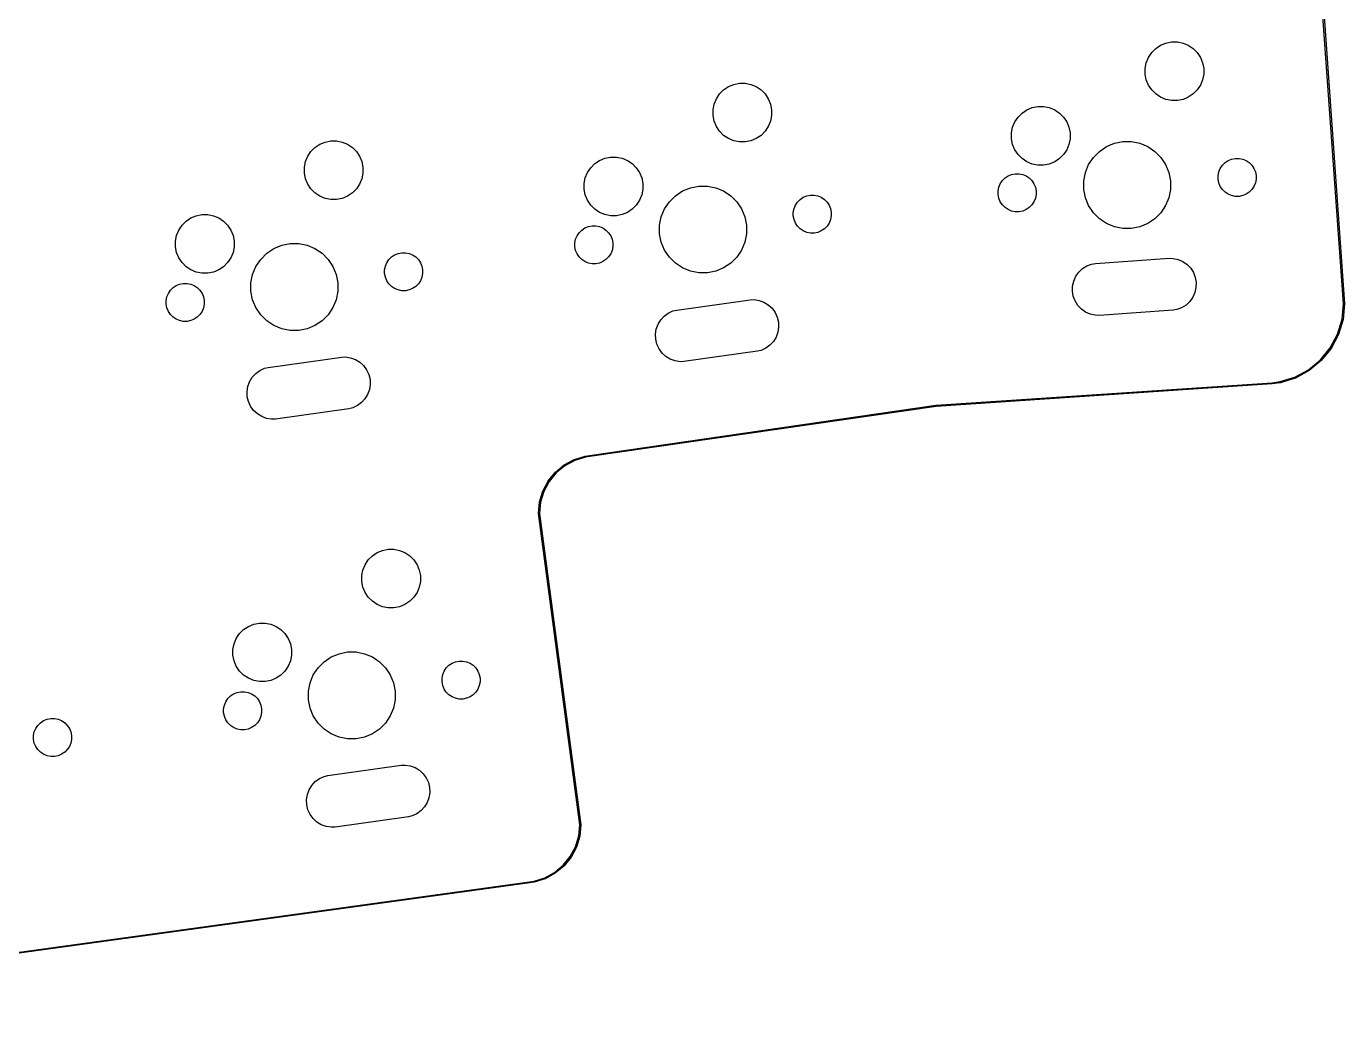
# Model space of a CAD drawing. Extents: x 21 to 275, y -121 to -34.
# Drawn here: x 214 to 274.7, y -121.3 to -74.7 of the extents above; entities that cross this region are included whole.
import ezdxf

# ---------------------------------------------------------------- set-up
doc = ezdxf.new("R2010")
doc.units = 0
doc.layers.add('BLACK', color=7, linetype='CONTINUOUS')

msp = doc.modelspace()

# ---------------------------------------------------------------- linework, layer by layer
at = {"layer": 'BLACK', "linetype": 'CONTINUOUS'}
for p, q in [((274.676, -87.5027), (271.102, -37.4823)), ((271.152, -37.4765), (274.726, -87.5024)), ((265.838, -75.9232), (266.026, -75.7352)), ((266.026, -75.7352), (266.247, -75.5874)), ((266.247, -75.5874), (266.493, -75.4857)), ((266.493, -75.4857), (266.754, -75.4338)), ((266.754, -75.4338), (267.02, -75.4338)), ((267.02, -75.4338), (267.281, -75.4857)), ((267.281, -75.4857), (267.526, -75.5874)), ((267.526, -75.5874), (267.747, -75.7352)), ((267.747, -75.7352), (267.935, -75.9232)), ((265.537, -76.6508), (265.589, -76.39)), ((265.589, -76.39), (265.691, -76.1443)), ((265.691, -76.1443), (265.838, -75.9232)), ((267.935, -75.9232), (268.083, -76.1443)), ((268.083, -76.1443), (268.185, -76.39)), ((268.185, -76.39), (268.237, -76.6508)), ((265.537, -76.9167), (265.537, -76.6508)), ((265.589, -77.1776), (265.537, -76.9167)), ((268.237, -76.9167), (268.185, -77.1776)), ((268.237, -76.6508), (268.237, -76.9167)), ((245.933, -77.8294), (246.121, -77.6413)), ((246.121, -77.6413), (246.342, -77.4936)), ((246.342, -77.4936), (246.588, -77.3918)), ((246.588, -77.3918), (246.849, -77.3399)), ((246.849, -77.3399), (247.115, -77.3399)), ((247.115, -77.3399), (247.376, -77.3918)), ((247.376, -77.3918), (247.621, -77.4936)), ((247.621, -77.4936), (247.842, -77.6413)), ((247.842, -77.6413), (248.03, -77.8294)), ((265.691, -77.4232), (265.589, -77.1776)), ((265.838, -77.6443), (265.691, -77.4232)), ((266.026, -77.8324), (265.838, -77.6443)), ((267.935, -77.6443), (267.747, -77.8324)), ((268.083, -77.4232), (267.935, -77.6443)), ((268.185, -77.1776), (268.083, -77.4232)), ((245.632, -78.557), (245.684, -78.2962)), ((245.684, -78.2962), (245.785, -78.0505)), ((245.785, -78.0505), (245.933, -77.8294)), ((248.03, -77.8294), (248.178, -78.0505)), ((248.178, -78.0505), (248.28, -78.2962)), ((248.28, -78.2962), (248.332, -78.557)), ((266.247, -77.9801), (266.026, -77.8324)), ((266.493, -78.0819), (266.247, -77.9801)), ((266.754, -78.1338), (266.493, -78.0819)), ((267.02, -78.1338), (266.754, -78.1338)), ((267.281, -78.0819), (267.02, -78.1338)), ((267.526, -77.9801), (267.281, -78.0819)), ((267.747, -77.8324), (267.526, -77.9801)), ((245.632, -78.8229), (245.632, -78.557)), ((245.684, -79.0837), (245.632, -78.8229)), ((248.332, -78.8229), (248.28, -79.0837)), ((248.332, -78.557), (248.332, -78.8229)), ((259.533, -79.1211), (259.681, -78.9)), ((259.681, -78.9), (259.869, -78.7119)), ((259.869, -78.7119), (260.09, -78.5642)), ((260.09, -78.5642), (260.336, -78.4624)), ((260.336, -78.4624), (260.597, -78.4105)), ((260.597, -78.4105), (260.862, -78.4105)), ((260.862, -78.4105), (261.123, -78.4624)), ((261.123, -78.4624), (261.369, -78.5642)), ((261.369, -78.5642), (261.59, -78.7119)), ((261.59, -78.7119), (261.778, -78.9)), ((261.778, -78.9), (261.926, -79.1211)), ((245.785, -79.3294), (245.684, -79.0837)), ((245.933, -79.5505), (245.785, -79.3294)), ((248.178, -79.3294), (248.03, -79.5505)), ((248.28, -79.0837), (248.178, -79.3294)), ((259.38, -79.6276), (259.431, -79.3668)), ((259.431, -79.3668), (259.533, -79.1211)), ((261.926, -79.1211), (262.028, -79.3668)), ((262.028, -79.3668), (262.08, -79.6276)), ((227.296, -80.2943), (227.517, -80.1466)), ((227.517, -80.1466), (227.763, -80.0448)), ((227.763, -80.0448), (228.024, -79.9929)), ((228.024, -79.9929), (228.29, -79.9929)), ((228.29, -79.9929), (228.551, -80.0448)), ((228.551, -80.0448), (228.796, -80.1466)), ((228.796, -80.1466), (229.017, -80.2943)), ((246.121, -79.7386), (245.933, -79.5505)), ((246.342, -79.8863), (246.121, -79.7386)), ((246.588, -79.9881), (246.342, -79.8863)), ((246.849, -80.0399), (246.588, -79.9881)), ((247.115, -80.0399), (246.849, -80.0399)), ((247.376, -79.9881), (247.115, -80.0399)), ((247.621, -79.8863), (247.376, -79.9881)), ((247.842, -79.7386), (247.621, -79.8863)), ((248.03, -79.5505), (247.842, -79.7386)), ((259.38, -79.8935), (259.38, -79.6276)), ((259.431, -80.1543), (259.38, -79.8935)), ((259.533, -80.4), (259.431, -80.1543)), ((262.028, -80.1543), (261.926, -80.4)), ((262.08, -79.8935), (262.028, -80.1543)), ((262.08, -79.6276), (262.08, -79.8935)), ((263.76, -80.2562), (264.124, -80.1054)), ((264.124, -80.1054), (264.51, -80.0286)), ((264.51, -80.0286), (264.904, -80.0286)), ((264.904, -80.0286), (265.291, -80.1054)), ((265.291, -80.1054), (265.655, -80.2562)), ((226.859, -80.9492), (226.96, -80.7035)), ((226.96, -80.7035), (227.108, -80.4824)), ((227.108, -80.4824), (227.296, -80.2943)), ((229.017, -80.2943), (229.205, -80.4824)), ((229.205, -80.4824), (229.353, -80.7035)), ((229.353, -80.7035), (229.455, -80.9492)), ((240.653, -80.7908), (240.914, -80.739)), ((240.914, -80.739), (241.18, -80.739)), ((241.18, -80.739), (241.441, -80.7908)), ((259.681, -80.6211), (259.533, -80.4)), ((259.869, -80.8092), (259.681, -80.6211)), ((261.778, -80.6211), (261.59, -80.8092)), ((261.926, -80.4), (261.778, -80.6211)), ((262.935, -81.0812), (263.154, -80.7537)), ((263.154, -80.7537), (263.432, -80.4751)), ((263.432, -80.4751), (263.76, -80.2562)), ((265.655, -80.2562), (265.982, -80.4751)), ((265.982, -80.4751), (266.261, -80.7537)), ((266.261, -80.7537), (266.48, -81.0812)), ((226.807, -81.21), (226.859, -80.9492)), ((226.807, -81.4759), (226.807, -81.21)), ((229.455, -80.9492), (229.507, -81.21)), ((229.507, -81.21), (229.507, -81.4759)), ((239.851, -81.4495), (239.998, -81.2284)), ((239.998, -81.2284), (240.187, -81.0404)), ((240.187, -81.0404), (240.408, -80.8926)), ((240.408, -80.8926), (240.653, -80.7908)), ((241.441, -80.7908), (241.687, -80.8926)), ((241.687, -80.8926), (241.908, -81.0404)), ((241.908, -81.0404), (242.096, -81.2284)), ((242.096, -81.2284), (242.243, -81.4495)), ((260.09, -80.9569), (259.869, -80.8092)), ((260.336, -81.0587), (260.09, -80.9569)), ((260.597, -81.1105), (260.336, -81.0587)), ((260.862, -81.1105), (260.597, -81.1105)), ((261.123, -81.0587), (260.862, -81.1105)), ((261.369, -80.9569), (261.123, -81.0587)), ((261.59, -80.8092), (261.369, -80.9569)), ((262.784, -81.4452), (262.935, -81.0812)), ((266.48, -81.0812), (266.631, -81.4452)), ((268.934, -81.419), (269, -81.2597)), ((269, -81.2597), (269.095, -81.1164)), ((269.095, -81.1164), (269.217, -80.9946)), ((269.217, -80.9946), (269.361, -80.8988)), ((269.361, -80.8988), (269.52, -80.8328)), ((269.52, -80.8328), (269.689, -80.7992)), ((269.689, -80.7992), (269.861, -80.7992)), ((269.861, -80.7992), (270.03, -80.8328)), ((270.03, -80.8328), (270.19, -80.8988)), ((270.19, -80.8988), (270.333, -80.9946)), ((270.333, -80.9946), (270.455, -81.1164)), ((270.455, -81.1164), (270.55, -81.2597)), ((270.55, -81.2597), (270.616, -81.419)), ((226.859, -81.7367), (226.807, -81.4759)), ((226.96, -81.9824), (226.859, -81.7367)), ((229.455, -81.7367), (229.353, -81.9824)), ((229.507, -81.4759), (229.455, -81.7367)), ((239.697, -81.956), (239.749, -81.6952)), ((239.697, -82.2219), (239.697, -81.956)), ((239.749, -81.6952), (239.851, -81.4495)), ((242.243, -81.4495), (242.345, -81.6952)), ((242.345, -81.6952), (242.397, -81.956)), ((242.397, -81.956), (242.397, -82.2219)), ((258.798, -82.1277), (258.864, -81.9685)), ((258.864, -81.9685), (258.96, -81.8252)), ((258.96, -81.8252), (259.082, -81.7033)), ((259.082, -81.7033), (259.225, -81.6075)), ((259.225, -81.6075), (259.385, -81.5416)), ((259.385, -81.5416), (259.554, -81.5079)), ((259.554, -81.5079), (259.726, -81.5079)), ((259.726, -81.5079), (259.895, -81.5416)), ((259.895, -81.5416), (260.054, -81.6075)), ((260.054, -81.6075), (260.198, -81.7033)), ((260.198, -81.7033), (260.319, -81.8252)), ((260.319, -81.8252), (260.415, -81.9685)), ((260.415, -81.9685), (260.481, -82.1277)), ((262.707, -81.8316), (262.784, -81.4452)), ((262.707, -82.2256), (262.707, -81.8316)), ((266.631, -81.4452), (266.707, -81.8316)), ((266.707, -81.8316), (266.707, -82.2256)), ((268.9, -81.588), (268.934, -81.419)), ((268.9, -81.7604), (268.9, -81.588)), ((268.934, -81.9294), (268.9, -81.7604)), ((269, -82.0887), (268.934, -81.9294)), ((270.616, -81.9294), (270.55, -82.0887)), ((270.616, -81.419), (270.65, -81.588)), ((270.65, -81.7604), (270.616, -81.9294)), ((270.65, -81.588), (270.65, -81.7604)), ((227.108, -82.2035), (226.96, -81.9824)), ((227.296, -82.3916), (227.108, -82.2035)), ((227.517, -82.5393), (227.296, -82.3916)), ((227.763, -82.6411), (227.517, -82.5393)), ((228.796, -82.5393), (228.551, -82.6411)), ((229.017, -82.3916), (228.796, -82.5393)), ((229.205, -82.2035), (229.017, -82.3916)), ((229.353, -81.9824), (229.205, -82.2035)), ((239.749, -82.4827), (239.697, -82.2219)), ((239.851, -82.7284), (239.749, -82.4827)), ((242.345, -82.4827), (242.243, -82.7284)), ((242.397, -82.2219), (242.345, -82.4827)), ((243.62, -82.7991), (243.899, -82.5205)), ((243.899, -82.5205), (244.226, -82.3016)), ((244.226, -82.3016), (244.59, -82.1509)), ((244.59, -82.1509), (244.977, -82.074)), ((244.977, -82.074), (245.37, -82.074)), ((245.37, -82.074), (245.757, -82.1509)), ((245.757, -82.1509), (246.121, -82.3016)), ((246.121, -82.3016), (246.448, -82.5205)), ((246.448, -82.5205), (246.727, -82.7991)), ((249.79, -82.5916), (249.949, -82.5256)), ((249.949, -82.5256), (250.118, -82.492)), ((250.118, -82.492), (250.29, -82.492)), ((250.29, -82.492), (250.459, -82.5256)), ((250.459, -82.5256), (250.619, -82.5916)), ((258.765, -82.2968), (258.798, -82.1277)), ((258.765, -82.4691), (258.765, -82.2968)), ((258.798, -82.6382), (258.765, -82.4691)), ((260.481, -82.1277), (260.515, -82.2968)), ((260.515, -82.4691), (260.481, -82.6382)), ((260.515, -82.2968), (260.515, -82.4691)), ((262.784, -82.612), (262.707, -82.2256)), ((266.707, -82.2256), (266.631, -82.612)), ((269.095, -82.232), (269, -82.0887)), ((269.217, -82.3539), (269.095, -82.232)), ((269.361, -82.4496), (269.217, -82.3539)), ((269.52, -82.5156), (269.361, -82.4496)), ((269.689, -82.5492), (269.52, -82.5156)), ((269.861, -82.5492), (269.689, -82.5492)), ((270.03, -82.5156), (269.861, -82.5492)), ((270.19, -82.4496), (270.03, -82.5156)), ((270.333, -82.3539), (270.19, -82.4496)), ((270.455, -82.232), (270.333, -82.3539)), ((270.55, -82.0887), (270.455, -82.232)), ((228.024, -82.6929), (227.763, -82.6411)), ((228.29, -82.6929), (228.024, -82.6929)), ((228.551, -82.6411), (228.29, -82.6929)), ((239.998, -82.9495), (239.851, -82.7284)), ((240.187, -83.1376), (239.998, -82.9495)), ((240.408, -83.2853), (240.187, -83.1376)), ((241.908, -83.1376), (241.687, -83.2853)), ((242.096, -82.9495), (241.908, -83.1376)), ((242.243, -82.7284), (242.096, -82.9495)), ((243.25, -83.4906), (243.401, -83.1266)), ((243.401, -83.1266), (243.62, -82.7991)), ((246.727, -82.7991), (246.946, -83.1266)), ((246.946, -83.1266), (247.097, -83.4906)), ((249.329, -83.2808), (249.363, -83.1118)), ((249.363, -83.1118), (249.429, -82.9525)), ((249.429, -82.9525), (249.524, -82.8092)), ((249.524, -82.8092), (249.646, -82.6873)), ((249.646, -82.6873), (249.79, -82.5916)), ((250.619, -82.5916), (250.762, -82.6873)), ((250.762, -82.6873), (250.884, -82.8092)), ((250.884, -82.8092), (250.979, -82.9525)), ((250.979, -82.9525), (251.045, -83.1118)), ((251.045, -83.1118), (251.079, -83.2808)), ((258.864, -82.7974), (258.798, -82.6382)), ((258.96, -82.9407), (258.864, -82.7974)), ((259.082, -83.0626), (258.96, -82.9407)), ((259.225, -83.1584), (259.082, -83.0626)), ((259.385, -83.2243), (259.225, -83.1584)), ((260.054, -83.1584), (259.895, -83.2243)), ((260.198, -83.0626), (260.054, -83.1584)), ((260.319, -82.9407), (260.198, -83.0626)), ((260.415, -82.7974), (260.319, -82.9407)), ((260.481, -82.6382), (260.415, -82.7974)), ((262.935, -82.9759), (262.784, -82.612)), ((263.154, -83.3035), (262.935, -82.9759)), ((266.48, -82.9759), (266.261, -83.3035)), ((266.631, -82.612), (266.48, -82.9759)), ((221.173, -83.8814), (221.361, -83.6934)), ((221.361, -83.6934), (221.583, -83.5456)), ((221.583, -83.5456), (221.828, -83.4439)), ((221.828, -83.4439), (222.089, -83.392)), ((222.089, -83.392), (222.355, -83.392)), ((222.355, -83.392), (222.616, -83.4439)), ((222.616, -83.4439), (222.861, -83.5456)), ((222.861, -83.5456), (223.083, -83.6934)), ((223.083, -83.6934), (223.271, -83.8814)), ((240.653, -83.3871), (240.408, -83.2853)), ((240.914, -83.439), (240.653, -83.3871)), ((241.18, -83.439), (240.914, -83.439)), ((241.441, -83.3871), (241.18, -83.439)), ((241.687, -83.2853), (241.441, -83.3871)), ((243.173, -83.877), (243.25, -83.4906)), ((247.097, -83.4906), (247.173, -83.877)), ((249.329, -83.4532), (249.329, -83.2808)), ((249.363, -83.6222), (249.329, -83.4532)), ((249.429, -83.7815), (249.363, -83.6222)), ((249.524, -83.9248), (249.429, -83.7815)), ((250.979, -83.7815), (250.884, -83.9248)), ((251.045, -83.6222), (250.979, -83.7815)), ((251.079, -83.4532), (251.045, -83.6222)), ((251.079, -83.2808), (251.079, -83.4532)), ((259.554, -83.2579), (259.385, -83.2243)), ((259.726, -83.2579), (259.554, -83.2579)), ((259.895, -83.2243), (259.726, -83.2579)), ((263.432, -83.5821), (263.154, -83.3035)), ((263.76, -83.801), (263.432, -83.5821)), ((265.982, -83.5821), (265.655, -83.801)), ((266.261, -83.3035), (265.982, -83.5821)), ((220.872, -84.609), (220.924, -84.3482)), ((220.924, -84.3482), (221.026, -84.1025)), ((221.026, -84.1025), (221.173, -83.8814)), ((223.271, -83.8814), (223.418, -84.1025)), ((223.418, -84.1025), (223.52, -84.3482)), ((223.52, -84.3482), (223.572, -84.609)), ((239.302, -84.5258), (239.368, -84.3665)), ((239.368, -84.3665), (239.463, -84.2232)), ((239.463, -84.2232), (239.585, -84.1013)), ((239.585, -84.1013), (239.728, -84.0056)), ((239.728, -84.0056), (239.888, -83.9396)), ((239.888, -83.9396), (240.057, -83.906)), ((240.057, -83.906), (240.229, -83.906)), ((240.229, -83.906), (240.398, -83.9396)), ((240.398, -83.9396), (240.557, -84.0056)), ((240.557, -84.0056), (240.701, -84.1013)), ((240.701, -84.1013), (240.823, -84.2232)), ((240.823, -84.2232), (240.918, -84.3665)), ((240.918, -84.3665), (240.984, -84.5258)), ((243.173, -84.271), (243.173, -83.877)), ((243.25, -84.6574), (243.173, -84.271)), ((247.173, -84.271), (247.097, -84.6574)), ((247.173, -83.877), (247.173, -84.271)), ((249.646, -84.0467), (249.524, -83.9248)), ((249.79, -84.1424), (249.646, -84.0467)), ((249.949, -84.2084), (249.79, -84.1424)), ((250.118, -84.242), (249.949, -84.2084)), ((250.29, -84.242), (250.118, -84.242)), ((250.459, -84.2084), (250.29, -84.242)), ((250.619, -84.1424), (250.459, -84.2084)), ((250.762, -84.0467), (250.619, -84.1424)), ((250.884, -83.9248), (250.762, -84.0467)), ((264.124, -83.9517), (263.76, -83.801)), ((264.51, -84.0286), (264.124, -83.9517)), ((264.904, -84.0286), (264.51, -84.0286)), ((265.291, -83.9517), (264.904, -84.0286)), ((265.655, -83.801), (265.291, -83.9517)), ((220.872, -84.8749), (220.872, -84.609)), ((220.924, -85.1358), (220.872, -84.8749)), ((223.572, -84.8749), (223.52, -85.1358)), ((223.572, -84.609), (223.572, -84.8749)), ((225.074, -85.1735), (225.401, -84.9546)), ((225.401, -84.9546), (225.765, -84.8039)), ((225.765, -84.8039), (226.151, -84.727)), ((226.151, -84.727), (226.545, -84.727)), ((226.545, -84.727), (226.932, -84.8039)), ((226.932, -84.8039), (227.296, -84.9546)), ((227.296, -84.9546), (227.623, -85.1735)), ((239.268, -84.6948), (239.302, -84.5258)), ((239.268, -84.8672), (239.268, -84.6948)), ((239.302, -85.0362), (239.268, -84.8672)), ((240.984, -84.5258), (241.018, -84.6948)), ((241.018, -84.8672), (240.984, -85.0362)), ((241.018, -84.6948), (241.018, -84.8672)), ((243.401, -85.0214), (243.25, -84.6574)), ((247.097, -84.6574), (246.946, -85.0214)), ((221.026, -85.3814), (220.924, -85.1358)), ((221.173, -85.6026), (221.026, -85.3814)), ((221.361, -85.7906), (221.173, -85.6026)), ((223.271, -85.6026), (223.083, -85.7906)), ((223.418, -85.3814), (223.271, -85.6026)), ((223.52, -85.1358), (223.418, -85.3814)), ((224.576, -85.7797), (224.795, -85.4521)), ((224.795, -85.4521), (225.074, -85.1735)), ((227.623, -85.1735), (227.902, -85.4521)), ((227.902, -85.4521), (228.121, -85.7797)), ((230.538, -85.7648), (230.604, -85.6055)), ((230.604, -85.6055), (230.699, -85.4622)), ((230.699, -85.4622), (230.821, -85.3404)), ((230.821, -85.3404), (230.965, -85.2446)), ((230.965, -85.2446), (231.124, -85.1786)), ((231.124, -85.1786), (231.293, -85.145)), ((231.293, -85.145), (231.465, -85.145)), ((231.465, -85.145), (231.634, -85.1786)), ((231.634, -85.1786), (231.793, -85.2446)), ((231.793, -85.2446), (231.937, -85.3404)), ((231.937, -85.3404), (232.059, -85.4622)), ((232.059, -85.4622), (232.154, -85.6055)), ((232.154, -85.6055), (232.22, -85.7648)), ((239.368, -85.1955), (239.302, -85.0362)), ((239.463, -85.3388), (239.368, -85.1955)), ((239.585, -85.4607), (239.463, -85.3388)), ((239.728, -85.5564), (239.585, -85.4607)), ((239.888, -85.6224), (239.728, -85.5564)), ((240.557, -85.5564), (240.398, -85.6224)), ((240.701, -85.4607), (240.557, -85.5564)), ((240.823, -85.3388), (240.701, -85.4607)), ((240.918, -85.1955), (240.823, -85.3388)), ((240.984, -85.0362), (240.918, -85.1955)), ((243.62, -85.3489), (243.401, -85.0214)), ((243.899, -85.6275), (243.62, -85.3489)), ((246.727, -85.3489), (246.448, -85.6275)), ((246.946, -85.0214), (246.727, -85.3489)), ((263.247, -85.6393), (266.656, -85.4008)), ((266.656, -85.4008), (266.833, -85.4059)), ((266.833, -85.4059), (267.064, -85.4585)), ((267.064, -85.4585), (267.28, -85.5552)), ((267.28, -85.5552), (267.472, -85.692)), ((221.583, -85.9383), (221.361, -85.7906)), ((221.828, -86.0401), (221.583, -85.9383)), ((222.089, -86.092), (221.828, -86.0401)), ((222.355, -86.092), (222.089, -86.092)), ((222.616, -86.0401), (222.355, -86.092)), ((222.861, -85.9383), (222.616, -86.0401)), ((223.083, -85.7906), (222.861, -85.9383)), ((224.348, -86.53), (224.425, -86.1436)), ((224.425, -86.1436), (224.576, -85.7797)), ((228.121, -85.7797), (228.272, -86.1436)), ((228.272, -86.1436), (228.348, -86.53)), ((230.504, -85.9338), (230.538, -85.7648)), ((230.504, -86.1062), (230.504, -85.9338)), ((230.538, -86.2752), (230.504, -86.1062)), ((232.22, -85.7648), (232.254, -85.9338)), ((232.254, -86.1062), (232.22, -86.2752)), ((232.254, -85.9338), (232.254, -86.1062)), ((240.057, -85.656), (239.888, -85.6224)), ((240.229, -85.656), (240.057, -85.656)), ((240.398, -85.6224), (240.229, -85.656)), ((244.226, -85.8464), (243.899, -85.6275)), ((244.59, -85.9971), (244.226, -85.8464)), ((244.977, -86.074), (244.59, -85.9971)), ((245.37, -86.074), (244.977, -86.074)), ((245.757, -85.9971), (245.37, -86.074)), ((246.121, -85.8464), (245.757, -85.9971)), ((246.448, -85.6275), (246.121, -85.8464)), ((262.342, -86.2339), (262.479, -86.0411)), ((262.479, -86.0411), (262.651, -85.8788)), ((262.651, -85.8788), (262.851, -85.7531)), ((262.851, -85.7531), (263.072, -85.6689)), ((263.072, -85.6689), (263.247, -85.6393)), ((267.472, -85.692), (267.635, -85.8638)), ((267.635, -85.8638), (267.76, -86.064)), ((267.76, -86.064), (267.845, -86.2849)), ((220.638, -86.8762), (220.76, -86.7544)), ((220.76, -86.7544), (220.903, -86.6586)), ((220.903, -86.6586), (221.063, -86.5926)), ((221.063, -86.5926), (221.232, -86.559)), ((221.232, -86.559), (221.404, -86.559)), ((221.404, -86.559), (221.573, -86.5926)), ((221.573, -86.5926), (221.732, -86.6586)), ((221.732, -86.6586), (221.876, -86.7544)), ((221.876, -86.7544), (221.998, -86.8762)), ((224.348, -86.924), (224.348, -86.53)), ((228.348, -86.53), (228.348, -86.924)), ((230.604, -86.4345), (230.538, -86.2752)), ((230.699, -86.5778), (230.604, -86.4345)), ((230.821, -86.6997), (230.699, -86.5778)), ((230.965, -86.7954), (230.821, -86.6997)), ((231.124, -86.8614), (230.965, -86.7954)), ((231.793, -86.7954), (231.634, -86.8614)), ((231.937, -86.6997), (231.793, -86.7954)), ((232.059, -86.5778), (231.937, -86.6997)), ((232.154, -86.4345), (232.059, -86.5778)), ((232.22, -86.2752), (232.154, -86.4345)), ((262.186, -86.9163), (262.193, -86.6801)), ((262.193, -86.6801), (262.246, -86.4496)), ((262.246, -86.4496), (262.342, -86.2339)), ((267.877, -86.7542), (267.825, -86.9846)), ((267.845, -86.2849), (267.884, -86.5179)), ((267.884, -86.5179), (267.877, -86.7542)), ((220.443, -87.3478), (220.477, -87.1788)), ((220.443, -87.5202), (220.443, -87.3478)), ((220.477, -87.1788), (220.542, -87.0195)), ((220.542, -87.0195), (220.638, -86.8762)), ((221.998, -86.8762), (222.093, -87.0195)), ((222.093, -87.0195), (222.159, -87.1788)), ((222.159, -87.1788), (222.193, -87.3478)), ((222.193, -87.3478), (222.193, -87.5202)), ((224.425, -87.3104), (224.348, -86.924)), ((224.576, -87.6744), (224.425, -87.3104)), ((228.272, -87.3104), (228.121, -87.6744)), ((228.348, -86.924), (228.272, -87.3104)), ((231.293, -86.895), (231.124, -86.8614)), ((231.465, -86.895), (231.293, -86.895)), ((231.634, -86.8614), (231.465, -86.895)), ((243.958, -87.7865), (247.343, -87.3108)), ((247.343, -87.3108), (247.52, -87.3035)), ((247.52, -87.3035), (247.754, -87.3399)), ((247.754, -87.3399), (247.975, -87.4213)), ((247.975, -87.4213), (248.177, -87.5443)), ((262.226, -87.1494), (262.186, -86.9163)), ((262.31, -87.3703), (262.226, -87.1494)), ((262.436, -87.5704), (262.31, -87.3703)), ((267.591, -87.3931), (267.419, -87.5554)), ((267.728, -87.2004), (267.591, -87.3931)), ((267.825, -86.9846), (267.728, -87.2004)), ((220.477, -87.6892), (220.443, -87.5202)), ((220.542, -87.8485), (220.477, -87.6892)), ((220.638, -87.9918), (220.542, -87.8485)), ((220.76, -88.1137), (220.638, -87.9918)), ((221.998, -87.9918), (221.876, -88.1137)), ((222.093, -87.8485), (221.998, -87.9918)), ((222.159, -87.6892), (222.093, -87.8485)), ((222.193, -87.5202), (222.159, -87.6892)), ((224.795, -88.0019), (224.576, -87.6744)), ((225.074, -88.2805), (224.795, -88.0019)), ((227.902, -88.0019), (227.623, -88.2805)), ((228.121, -87.6744), (227.902, -88.0019)), ((243.381, -88.067), (243.572, -87.9277)), ((243.572, -87.9277), (243.786, -87.8282)), ((243.786, -87.8282), (243.958, -87.7865)), ((248.177, -87.5443), (248.351, -87.7044)), ((248.351, -87.7044), (248.491, -87.8954)), ((248.491, -87.8954), (248.59, -88.1098)), ((262.598, -87.7423), (262.436, -87.5704)), ((262.791, -87.8791), (262.598, -87.7423)), ((263.007, -87.9757), (262.791, -87.8791)), ((263.237, -88.0284), (263.007, -87.9757)), ((263.414, -88.0334), (263.237, -88.0284)), ((266.824, -87.795), (263.414, -88.0334)), ((266.998, -87.7654), (266.824, -87.795)), ((267.219, -87.6811), (266.998, -87.7654)), ((267.419, -87.5554), (267.219, -87.6811)), ((274.606, -88.2135), (274.676, -87.5027)), ((274.726, -87.507), (274.656, -88.2208)), ((274.726, -87.5024), (274.726, -87.5061)), ((274.726, -87.5061), (274.726, -87.507)), ((220.903, -88.2094), (220.76, -88.1137)), ((221.063, -88.2754), (220.903, -88.2094)), ((221.232, -88.309), (221.063, -88.2754)), ((221.404, -88.309), (221.232, -88.309)), ((221.573, -88.2754), (221.404, -88.309)), ((221.732, -88.2094), (221.573, -88.2754)), ((221.876, -88.1137), (221.732, -88.2094)), ((225.401, -88.4994), (225.074, -88.2805)), ((225.765, -88.6502), (225.401, -88.4994)), ((226.151, -88.727), (225.765, -88.6502)), ((226.932, -88.6502), (226.545, -88.727)), ((227.296, -88.4994), (226.932, -88.6502)), ((227.623, -88.2805), (227.296, -88.4994)), ((243.016, -88.6647), (243.098, -88.4428)), ((243.098, -88.4428), (243.221, -88.2409)), ((243.221, -88.2409), (243.381, -88.067)), ((248.59, -88.1098), (248.646, -88.3395)), ((248.655, -88.5757), (248.619, -88.8093)), ((248.646, -88.3395), (248.655, -88.5757)), ((274.4, -88.8969), (274.606, -88.2135)), ((274.655, -88.2256), (274.447, -88.9137)), ((274.656, -88.2212), (274.655, -88.2234)), ((274.655, -88.2234), (274.655, -88.2256)), ((274.656, -88.2208), (274.656, -88.2212)), ((226.545, -88.727), (226.151, -88.727)), ((242.98, -88.8983), (243.016, -88.6647)), ((242.99, -89.1344), (242.98, -88.8983)), ((243.045, -89.3642), (242.99, -89.1344)), ((248.415, -89.233), (248.255, -89.4069)), ((248.538, -89.0312), (248.415, -89.233)), ((248.619, -88.8093), (248.538, -89.0312)), ((274.065, -89.5272), (274.4, -88.8969)), ((274.445, -88.9182), (274.108, -89.5529)), ((274.446, -88.9161), (274.445, -88.9182)), ((274.447, -88.914), (274.446, -88.9161)), ((274.447, -88.9137), (274.447, -88.914)), ((243.145, -89.5786), (243.045, -89.3642)), ((243.284, -89.7695), (243.145, -89.5786)), ((243.458, -89.9296), (243.284, -89.7695)), ((247.677, -89.6875), (244.292, -90.1631)), ((247.849, -89.6457), (247.677, -89.6875)), ((248.064, -89.5463), (247.849, -89.6457)), ((248.255, -89.4069), (248.064, -89.5463)), ((273.614, -90.0805), (274.065, -89.5272)), ((274.105, -89.5569), (273.651, -90.114)), ((274.106, -89.555), (274.105, -89.5569)), ((274.108, -89.5532), (274.106, -89.555)), ((274.108, -89.5529), (274.108, -89.5532)), ((224.757, -90.572), (224.971, -90.4725)), ((224.971, -90.4725), (225.143, -90.4308)), ((225.143, -90.4308), (228.528, -89.9551)), ((228.528, -89.9551), (228.705, -89.9478)), ((228.705, -89.9478), (228.938, -89.9842)), ((228.938, -89.9842), (229.16, -90.0656)), ((229.16, -90.0656), (229.362, -90.1886)), ((229.362, -90.1886), (229.536, -90.3487)), ((229.536, -90.3487), (229.675, -90.5396)), ((243.66, -90.0527), (243.458, -89.9296)), ((243.882, -90.134), (243.66, -90.0527)), ((244.115, -90.1705), (243.882, -90.134)), ((244.292, -90.1631), (244.115, -90.1705)), ((273.063, -90.5355), (273.614, -90.0805)), ((273.647, -90.1174), (273.093, -90.5756)), ((273.649, -90.1158), (273.647, -90.1174)), ((273.65, -90.1142), (273.649, -90.1158)), ((273.651, -90.114), (273.65, -90.1142)), ((224.283, -91.0871), (224.406, -90.8852)), ((224.406, -90.8852), (224.566, -90.7113)), ((224.566, -90.7113), (224.757, -90.572)), ((229.675, -90.5396), (229.775, -90.7541)), ((229.775, -90.7541), (229.831, -90.9838)), ((229.831, -90.9838), (229.84, -91.22)), ((271.382, -91.1428), (271.753, -91.0863)), ((271.753, -91.0863), (272.435, -90.8751)), ((272.453, -90.9221), (271.766, -91.1347)), ((272.435, -90.8751), (273.063, -90.5355)), ((272.455, -90.9212), (272.453, -90.9221)), ((272.457, -90.9204), (272.455, -90.9212)), ((273.089, -90.5783), (272.457, -90.9202)), ((272.457, -90.9202), (272.457, -90.9204)), ((273.091, -90.5771), (273.089, -90.5783)), ((273.093, -90.5758), (273.091, -90.5771)), ((273.093, -90.5756), (273.093, -90.5758)), ((224.165, -91.5425), (224.201, -91.309)), ((224.175, -91.7787), (224.165, -91.5425)), ((224.201, -91.309), (224.283, -91.0871)), ((229.723, -91.6755), (229.6, -91.8773)), ((229.804, -91.4535), (229.723, -91.6755)), ((229.84, -91.22), (229.804, -91.4535)), ((255.904, -92.177), (271.382, -91.1428)), ((271.387, -91.1926), (255.908, -92.2269)), ((271.388, -91.1924), (271.387, -91.1926)), ((271.762, -91.1355), (271.388, -91.1924)), ((271.764, -91.1351), (271.762, -91.1355)), ((271.766, -91.1348), (271.764, -91.1351)), ((271.766, -91.1347), (271.766, -91.1348)), ((224.23, -92.0084), (224.175, -91.7787)), ((224.33, -92.2229), (224.23, -92.0084)), ((224.469, -92.4138), (224.33, -92.2229)), ((229.034, -92.29), (228.862, -92.3318)), ((229.249, -92.1906), (229.034, -92.29)), ((229.439, -92.0512), (229.249, -92.1906)), ((229.6, -91.8773), (229.439, -92.0512)), ((239.949, -94.4839), (255.901, -92.1773)), ((255.908, -92.2269), (239.957, -94.5333)), ((255.901, -92.1773), (255.902, -92.1771)), ((255.902, -92.1771), (255.902, -92.1771)), ((255.902, -92.1771), (255.903, -92.1771)), ((255.903, -92.1771), (255.904, -92.177)), ((224.643, -92.5739), (224.469, -92.4138)), ((224.845, -92.697), (224.643, -92.5739)), ((225.067, -92.7783), (224.845, -92.697)), ((225.3, -92.8148), (225.067, -92.7783)), ((225.477, -92.8074), (225.3, -92.8148)), ((228.862, -92.3318), (225.477, -92.8074)), ((238.781, -94.922), (239.239, -94.6744)), ((239.26, -94.7195), (238.807, -94.9648)), ((239.239, -94.6742), (239.241, -94.6734)), ((239.239, -94.6744), (239.239, -94.6742)), ((239.241, -94.6734), (239.243, -94.6725)), ((239.243, -94.6725), (239.74, -94.5186)), ((239.753, -94.5669), (239.26, -94.7195)), ((239.74, -94.5186), (239.741, -94.5185)), ((239.741, -94.5185), (239.742, -94.5182)), ((239.742, -94.5182), (239.744, -94.5178)), ((239.744, -94.5178), (239.948, -94.4841)), ((239.957, -94.5333), (239.753, -94.5669)), ((239.948, -94.484), (239.949, -94.4839)), ((239.948, -94.4841), (239.948, -94.484)), ((239.949, -94.4839), (239.949, -94.4839)), ((239.949, -94.4839), (239.949, -94.4839)), ((238.043, -95.6633), (238.372, -95.2599)), ((238.409, -95.2934), (238.084, -95.693)), ((238.372, -95.2597), (238.374, -95.2581)), ((238.372, -95.2599), (238.372, -95.2597)), ((238.374, -95.2581), (238.376, -95.2565)), ((238.376, -95.2565), (238.777, -94.9247)), ((238.807, -94.9648), (238.409, -95.2934)), ((238.777, -94.9245), (238.779, -94.9232)), ((238.777, -94.9247), (238.777, -94.9245)), ((238.777, -94.9247), (238.777, -94.9247)), ((238.777, -94.9247), (238.777, -94.9247)), ((238.779, -94.9232), (238.781, -94.922)), ((237.796, -96.1269), (238.041, -95.6674)), ((238.084, -95.693), (237.841, -96.1483)), ((238.041, -95.6671), (238.042, -95.6652)), ((238.041, -95.6674), (238.041, -95.6671)), ((238.041, -95.6674), (238.041, -95.6674)), ((238.041, -95.6674), (238.041, -95.6674)), ((238.042, -95.6652), (238.043, -95.6633)), ((237.644, -96.6298), (237.794, -96.1315)), ((237.841, -96.1483), (237.692, -96.6419)), ((237.794, -96.1311), (237.795, -96.129)), ((237.794, -96.1315), (237.794, -96.1311)), ((237.795, -96.129), (237.796, -96.1269)), ((237.592, -97.1518), (237.643, -96.6345)), ((237.592, -97.1534), (237.592, -97.1518)), ((237.592, -97.1571), (237.592, -97.1534)), ((239.497, -111.506), (237.592, -97.1571)), ((237.692, -96.6419), (237.642, -97.1546)), ((237.642, -97.1546), (239.547, -111.504)), ((237.643, -96.6319), (237.644, -96.6298)), ((237.643, -96.6342), (237.643, -96.6319)), ((237.643, -96.6345), (237.643, -96.6342)), ((229.94, -99.1094), (230.162, -98.9617)), ((230.162, -98.9617), (230.407, -98.8599)), ((230.407, -98.8599), (230.668, -98.808)), ((230.668, -98.808), (230.934, -98.808)), ((230.934, -98.808), (231.195, -98.8599)), ((231.195, -98.8599), (231.44, -98.9617)), ((231.44, -98.9617), (231.662, -99.1094)), ((229.503, -99.7643), (229.605, -99.5186)), ((229.605, -99.5186), (229.752, -99.2975)), ((229.752, -99.2975), (229.94, -99.1094)), ((231.662, -99.1094), (231.85, -99.2975)), ((231.85, -99.2975), (231.997, -99.5186)), ((231.997, -99.5186), (232.099, -99.7643)), ((229.451, -100.025), (229.503, -99.7643)), ((229.451, -100.291), (229.451, -100.025)), ((232.099, -99.7643), (232.151, -100.025)), ((232.151, -100.025), (232.151, -100.291)), ((229.503, -100.552), (229.451, -100.291)), ((229.605, -100.798), (229.503, -100.552)), ((229.752, -101.019), (229.605, -100.798)), ((231.997, -100.798), (231.85, -101.019)), ((232.099, -100.552), (231.997, -100.798)), ((232.151, -100.291), (232.099, -100.552)), ((229.94, -101.207), (229.752, -101.019)), ((230.162, -101.354), (229.94, -101.207)), ((230.407, -101.456), (230.162, -101.354)), ((231.44, -101.354), (231.195, -101.456)), ((231.662, -101.207), (231.44, -101.354)), ((231.85, -101.019), (231.662, -101.207)), ((230.668, -101.508), (230.407, -101.456)), ((230.934, -101.508), (230.668, -101.508)), ((231.195, -101.456), (230.934, -101.508)), ((223.818, -102.696), (224.006, -102.508)), ((224.006, -102.508), (224.227, -102.361)), ((224.227, -102.361), (224.473, -102.259)), ((224.473, -102.259), (224.733, -102.207)), ((224.733, -102.207), (224.999, -102.207)), ((224.999, -102.207), (225.26, -102.259)), ((225.26, -102.259), (225.506, -102.361)), ((225.506, -102.361), (225.727, -102.508)), ((225.727, -102.508), (225.915, -102.696)), ((223.516, -103.424), (223.568, -103.163)), ((223.568, -103.163), (223.67, -102.918)), ((223.67, -102.918), (223.818, -102.696)), ((225.915, -102.696), (226.063, -102.918)), ((226.063, -102.918), (226.164, -103.163)), ((226.164, -103.163), (226.216, -103.424)), ((223.516, -103.69), (223.516, -103.424)), ((223.568, -103.951), (223.516, -103.69)), ((226.216, -103.69), (226.164, -103.951)), ((226.216, -103.424), (226.216, -103.69)), ((227.718, -103.989), (228.045, -103.77)), ((228.045, -103.77), (228.409, -103.619)), ((228.409, -103.619), (228.796, -103.542)), ((228.796, -103.542), (229.19, -103.542)), ((229.19, -103.542), (229.576, -103.619)), ((229.576, -103.619), (229.94, -103.77)), ((229.94, -103.77), (230.268, -103.989)), ((223.67, -104.197), (223.568, -103.951)), ((223.818, -104.418), (223.67, -104.197)), ((224.006, -104.606), (223.818, -104.418)), ((225.915, -104.418), (225.727, -104.606)), ((226.063, -104.197), (225.915, -104.418)), ((226.164, -103.951), (226.063, -104.197)), ((227.22, -104.595), (227.439, -104.267)), ((227.439, -104.267), (227.718, -103.989)), ((230.268, -103.989), (230.546, -104.267)), ((230.546, -104.267), (230.765, -104.595)), ((233.182, -104.58), (233.248, -104.421)), ((233.248, -104.421), (233.344, -104.277)), ((233.344, -104.277), (233.466, -104.155)), ((233.466, -104.155), (233.609, -104.06)), ((233.609, -104.06), (233.768, -103.994)), ((233.768, -103.994), (233.937, -103.96)), ((233.937, -103.96), (234.109, -103.96)), ((234.109, -103.96), (234.279, -103.994)), ((234.279, -103.994), (234.438, -104.06)), ((234.438, -104.06), (234.581, -104.155)), ((234.581, -104.155), (234.703, -104.277)), ((234.703, -104.277), (234.799, -104.421)), ((234.799, -104.421), (234.865, -104.58)), ((224.227, -104.753), (224.006, -104.606)), ((224.473, -104.855), (224.227, -104.753)), ((224.733, -104.907), (224.473, -104.855)), ((224.999, -104.907), (224.733, -104.907)), ((225.26, -104.855), (224.999, -104.907)), ((225.506, -104.753), (225.26, -104.855)), ((225.727, -104.606), (225.506, -104.753)), ((226.993, -105.345), (227.07, -104.959)), ((227.07, -104.959), (227.22, -104.595)), ((230.765, -104.595), (230.916, -104.959)), ((230.916, -104.959), (230.993, -105.345)), ((233.148, -104.749), (233.182, -104.58)), ((233.148, -104.921), (233.148, -104.749)), ((233.182, -105.09), (233.148, -104.921)), ((234.865, -104.58), (234.898, -104.749)), ((234.898, -104.921), (234.865, -105.09)), ((234.898, -104.749), (234.898, -104.921)), ((223.283, -105.691), (223.404, -105.569)), ((223.404, -105.569), (223.548, -105.474)), ((223.548, -105.474), (223.707, -105.408)), ((223.707, -105.408), (223.876, -105.374)), ((223.876, -105.374), (224.048, -105.374)), ((224.048, -105.374), (224.217, -105.408)), ((224.217, -105.408), (224.377, -105.474)), ((224.377, -105.474), (224.52, -105.569)), ((224.52, -105.569), (224.642, -105.691)), ((226.993, -105.739), (226.993, -105.345)), ((230.993, -105.345), (230.993, -105.739)), ((233.248, -105.25), (233.182, -105.09)), ((233.344, -105.393), (233.248, -105.25)), ((233.466, -105.515), (233.344, -105.393)), ((233.609, -105.611), (233.466, -105.515)), ((233.768, -105.676), (233.609, -105.611)), ((234.438, -105.611), (234.279, -105.676)), ((234.581, -105.515), (234.438, -105.611)), ((234.703, -105.393), (234.581, -105.515)), ((234.799, -105.25), (234.703, -105.393)), ((234.865, -105.09), (234.799, -105.25)), ((223.087, -106.163), (223.121, -105.994)), ((223.087, -106.335), (223.087, -106.163)), ((223.121, -105.994), (223.187, -105.835)), ((223.187, -105.835), (223.283, -105.691)), ((224.642, -105.691), (224.738, -105.835)), ((224.738, -105.835), (224.804, -105.994)), ((224.804, -105.994), (224.837, -106.163)), ((224.837, -106.163), (224.837, -106.335)), ((227.07, -106.125), (226.993, -105.739)), ((227.22, -106.489), (227.07, -106.125)), ((230.916, -106.125), (230.765, -106.489)), ((230.993, -105.739), (230.916, -106.125)), ((233.937, -105.71), (233.768, -105.676)), ((234.109, -105.71), (233.937, -105.71)), ((234.279, -105.676), (234.109, -105.71)), ((214.529, -106.922), (214.65, -106.8)), ((214.65, -106.8), (214.794, -106.704)), ((214.794, -106.704), (214.953, -106.638)), ((214.953, -106.638), (215.122, -106.604)), ((215.122, -106.604), (215.294, -106.604)), ((215.294, -106.604), (215.463, -106.638)), ((215.463, -106.638), (215.623, -106.704)), ((215.623, -106.704), (215.766, -106.8)), ((215.766, -106.8), (215.888, -106.922)), ((223.121, -106.504), (223.087, -106.335)), ((223.187, -106.664), (223.121, -106.504)), ((223.283, -106.807), (223.187, -106.664)), ((223.404, -106.929), (223.283, -106.807)), ((224.642, -106.807), (224.52, -106.929)), ((224.738, -106.664), (224.642, -106.807)), ((224.804, -106.504), (224.738, -106.664)), ((224.837, -106.335), (224.804, -106.504)), ((227.439, -106.817), (227.22, -106.489)), ((227.718, -107.096), (227.439, -106.817)), ((230.546, -106.817), (230.268, -107.096)), ((230.765, -106.489), (230.546, -106.817)), ((214.333, -107.393), (214.367, -107.224)), ((214.333, -107.566), (214.333, -107.393)), ((214.367, -107.224), (214.433, -107.065)), ((214.433, -107.065), (214.529, -106.922)), ((215.888, -106.922), (215.984, -107.065)), ((215.984, -107.065), (216.05, -107.224)), ((216.05, -107.224), (216.083, -107.393)), ((216.083, -107.393), (216.083, -107.566)), ((223.548, -107.025), (223.404, -106.929)), ((223.707, -107.09), (223.548, -107.025)), ((223.876, -107.124), (223.707, -107.09)), ((224.048, -107.124), (223.876, -107.124)), ((224.217, -107.09), (224.048, -107.124)), ((224.377, -107.025), (224.217, -107.09)), ((224.52, -106.929), (224.377, -107.025)), ((228.045, -107.314), (227.718, -107.096)), ((228.409, -107.465), (228.045, -107.314)), ((228.796, -107.542), (228.409, -107.465)), ((229.576, -107.465), (229.19, -107.542)), ((229.94, -107.314), (229.576, -107.465)), ((230.268, -107.096), (229.94, -107.314)), ((214.367, -107.735), (214.333, -107.566)), ((214.433, -107.894), (214.367, -107.735)), ((214.529, -108.037), (214.433, -107.894)), ((214.65, -108.159), (214.529, -108.037)), ((215.888, -108.037), (215.766, -108.159)), ((215.984, -107.894), (215.888, -108.037)), ((216.05, -107.735), (215.984, -107.894)), ((216.083, -107.566), (216.05, -107.735)), ((229.19, -107.542), (228.796, -107.542)), ((214.794, -108.255), (214.65, -108.159)), ((214.953, -108.321), (214.794, -108.255)), ((215.122, -108.354), (214.953, -108.321)), ((215.294, -108.354), (215.122, -108.354)), ((215.463, -108.321), (215.294, -108.354)), ((215.623, -108.255), (215.463, -108.321)), ((215.766, -108.159), (215.623, -108.255)), ((227.5, -109.373), (227.714, -109.274)), ((227.714, -109.274), (227.887, -109.232)), ((227.887, -109.232), (231.271, -108.756)), ((231.271, -108.756), (231.448, -108.749)), ((231.448, -108.749), (231.682, -108.785)), ((231.682, -108.785), (231.904, -108.867)), ((231.904, -108.867), (232.105, -108.99)), ((232.105, -108.99), (232.279, -109.15)), ((232.279, -109.15), (232.419, -109.341)), ((226.945, -110.11), (227.026, -109.888)), ((227.026, -109.888), (227.149, -109.686)), ((227.149, -109.686), (227.309, -109.512)), ((227.309, -109.512), (227.5, -109.373)), ((232.419, -109.341), (232.518, -109.555)), ((232.518, -109.555), (232.574, -109.785)), ((232.574, -109.785), (232.584, -110.021)), ((226.908, -110.344), (226.945, -110.11)), ((226.918, -110.58), (226.908, -110.344)), ((232.466, -110.477), (232.343, -110.678)), ((232.547, -110.255), (232.466, -110.477)), ((232.584, -110.021), (232.547, -110.255)), ((226.974, -110.81), (226.918, -110.58)), ((227.073, -111.024), (226.974, -110.81)), ((227.212, -111.215), (227.073, -111.024)), ((231.777, -111.091), (231.605, -111.133)), ((231.992, -110.992), (231.777, -111.091)), ((232.183, -110.852), (231.992, -110.992)), ((232.343, -110.678), (232.183, -110.852)), ((227.386, -111.375), (227.212, -111.215)), ((227.588, -111.498), (227.386, -111.375)), ((227.81, -111.579), (227.588, -111.498)), ((228.044, -111.616), (227.81, -111.579)), ((228.221, -111.609), (228.044, -111.616)), ((231.605, -111.133), (228.221, -111.609)), ((239.447, -112.019), (239.497, -111.506)), ((239.547, -111.509), (239.496, -112.026)), ((239.547, -111.504), (239.547, -111.508)), ((239.547, -111.508), (239.547, -111.509)), ((239.298, -112.513), (239.447, -112.019)), ((239.495, -112.031), (239.345, -112.53)), ((239.496, -112.029), (239.495, -112.031)), ((239.496, -112.026), (239.496, -112.027)), ((239.496, -112.027), (239.496, -112.029)), ((239.055, -112.968), (239.298, -112.513)), ((239.343, -112.534), (239.098, -112.994)), ((239.344, -112.532), (239.343, -112.534)), ((239.345, -112.53), (239.344, -112.532)), ((239.345, -112.53), (239.345, -112.53)), ((238.332, -113.696), (238.73, -113.368)), ((238.763, -113.405), (238.362, -113.736)), ((238.73, -113.368), (239.055, -112.968)), ((238.765, -113.403), (238.763, -113.405)), ((238.767, -113.401), (238.765, -113.403)), ((239.096, -112.998), (238.767, -113.401)), ((238.767, -113.401), (238.767, -113.401)), ((239.097, -112.996), (239.096, -112.998)), ((239.098, -112.994), (239.097, -112.996)), ((239.098, -112.994), (239.098, -112.994)), ((185.42, -121.26), (237.182, -114.128)), ((237.182, -114.128), (237.386, -114.094)), ((237.395, -114.143), (237.191, -114.177)), ((237.386, -114.094), (237.879, -113.941)), ((237.397, -114.143), (237.395, -114.143)), ((237.398, -114.143), (237.397, -114.143)), ((237.399, -114.142), (237.398, -114.143)), ((237.896, -113.988), (237.399, -114.142)), ((237.879, -113.941), (238.332, -113.696)), ((237.898, -113.988), (237.896, -113.988)), ((237.9, -113.987), (237.898, -113.988)), ((238.358, -113.739), (237.9, -113.987)), ((237.9, -113.987), (237.9, -113.987)), ((238.36, -113.738), (238.358, -113.739)), ((238.362, -113.737), (238.36, -113.738)), ((238.362, -113.736), (238.362, -113.737)), ((237.19, -114.177), (185.422, -121.31)), ((237.191, -114.177), (237.19, -114.177))]:
    msp.add_line(p, q, dxfattribs=at)

doc.saveas('drawing.dxf')
